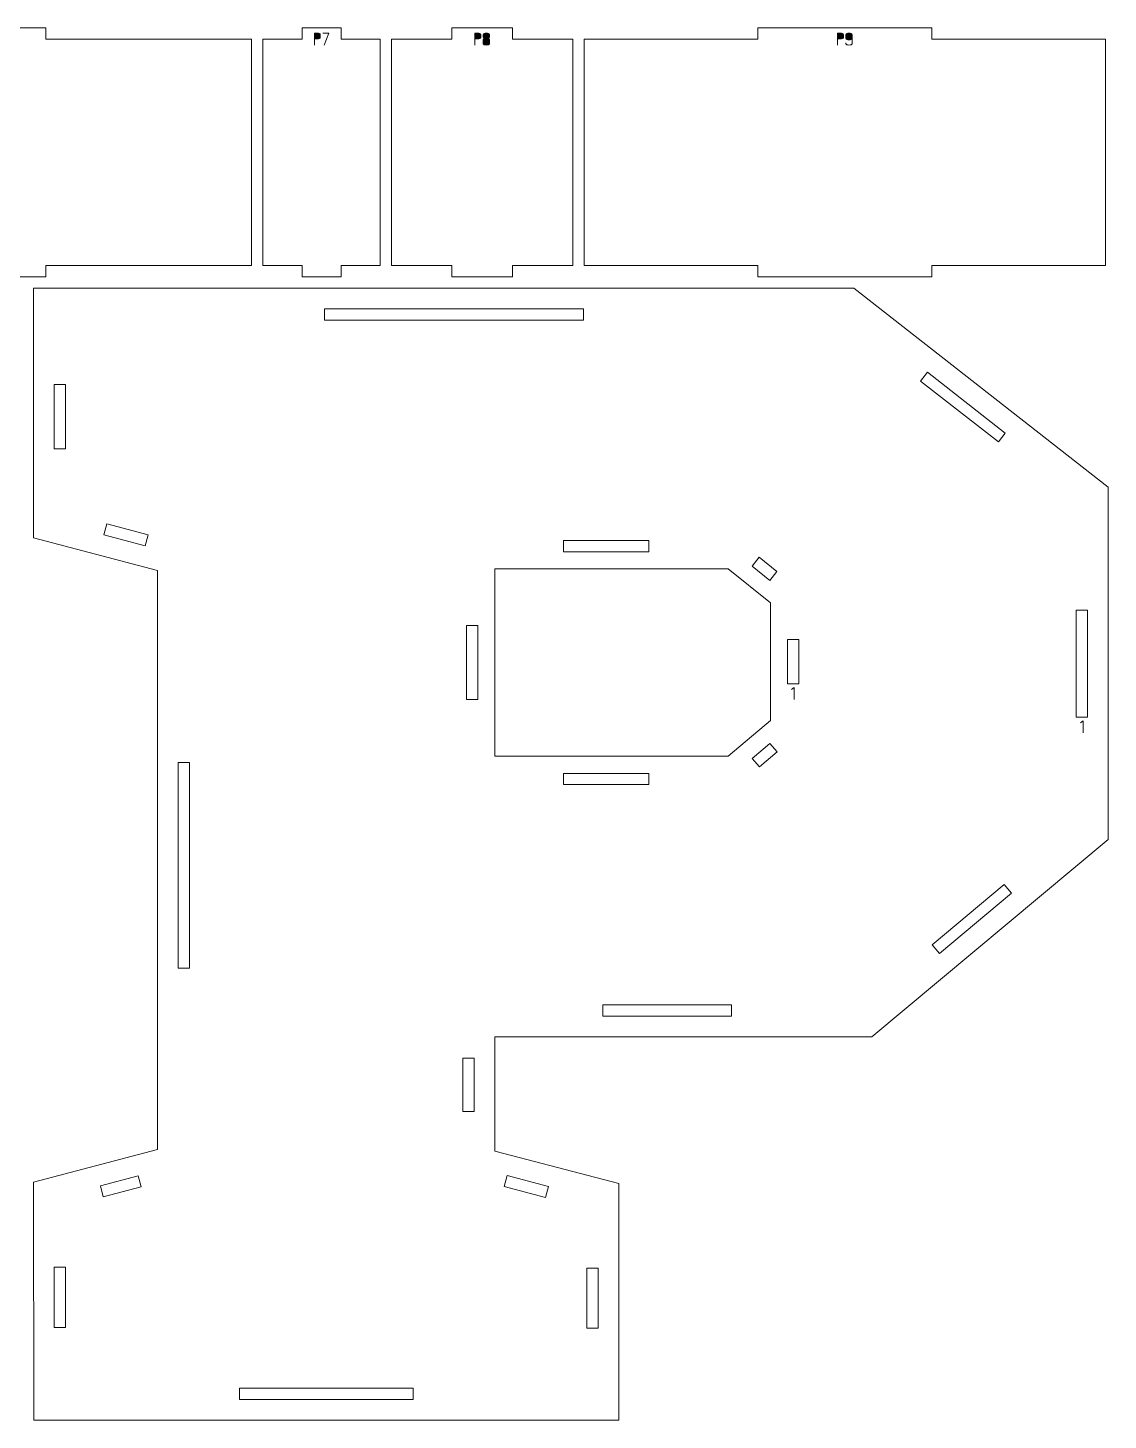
# Model space of a CAD drawing. Header units: centimetres. Extents: x -249 to 275, y -506 to 461.
# Drawn here: x 95.42 to 124.06, y 174.04 to 210.94 of the extents above; entities that cross this region are included whole.
import ezdxf

# ---------------------------------------------------------------- set-up
doc = ezdxf.new("R2010")
doc.units = ezdxf.units.CM
doc.header["$MEASUREMENT"] = 0
doc.layers.add('Capa 1', color=7, linetype='Continuous')

msp = doc.modelspace()

# ---------------------------------------------------------------- hatches: boundary and pattern name
at = {"layer": 'Capa 1', "true_color": 0x3e4095}
h = msp.add_hatch(color=175, dxfattribs=at)
edge = h.paths.add_edge_path()
edge.add_spline(control_points=[(103.09128, 210.64515), (103.11421, 210.64515), (103.1337, 210.64813), (103.14976, 210.65409), (103.16581, 210.66005), (103.17383, 210.66792), (103.17383, 210.67771), (103.17383, 210.67771), (103.17383, 210.76347), (103.17383, 210.76347), (103.17383, 210.77325), (103.16581, 210.78158), (103.14976, 210.78846), (103.1337, 210.79534), (103.11421, 210.79878), (103.09128, 210.79878), (103.09128, 210.79878), (103.01653, 210.79878), (103.01653, 210.79878), (103.01653, 210.79878), (103.01653, 210.64515), (103.01653, 210.64515), (103.01653, 210.64515), (103.09128, 210.64515), (103.09128, 210.64515)], knot_values=[0, 0, 0, 0, 0.125, 0.125, 0.125, 0.25, 0.25, 0.25, 0.375, 0.375, 0.375, 0.5, 0.5, 0.5, 0.625, 0.625, 0.625, 0.75, 0.75, 0.75, 0.875, 0.875, 0.875, 1, 1, 1, 1], degree=3, periodic=1)
h = msp.add_hatch(color=175, dxfattribs=at)
edge = h.paths.add_edge_path()
edge.add_spline(control_points=[(103.01653, 210.48234), (103.01653, 210.48234), (103.01653, 210.79878), (103.01653, 210.79878), (103.01653, 210.79878), (103.09128, 210.79878), (103.09128, 210.79878), (103.11421, 210.79878), (103.1337, 210.79534), (103.14976, 210.78846), (103.16581, 210.78158), (103.17383, 210.77325), (103.17383, 210.76347), (103.17383, 210.76347), (103.17383, 210.67771), (103.17383, 210.67771), (103.17383, 210.66792), (103.16581, 210.66005), (103.14976, 210.65409), (103.1337, 210.64813), (103.11421, 210.64515), (103.09128, 210.64515), (103.09128, 210.64515), (103.01653, 210.64515), (103.01653, 210.64515), (103.01653, 210.64515), (103.01653, 210.48234), (103.01653, 210.48234)], knot_values=[0, 0, 0, 0, 0.11111111, 0.11111111, 0.11111111, 0.22222222, 0.22222222, 0.22222222, 0.33333333, 0.33333333, 0.33333333, 0.44444444, 0.44444444, 0.44444444, 0.55555556, 0.55555556, 0.55555556, 0.66666667, 0.66666667, 0.66666667, 0.77777778, 0.77777778, 0.77777778, 0.88888889, 0.88888889, 0.88888889, 1, 1, 1, 1], degree=3, periodic=1)
h = msp.add_hatch(color=175, dxfattribs=at)
edge = h.paths.add_edge_path()
edge.add_spline(control_points=[(103.27518, 210.48234), (103.27518, 210.48234), (103.39626, 210.79878), (103.39626, 210.79878), (103.39626, 210.79878), (103.23666, 210.79878), (103.23666, 210.79878), (103.23666, 210.79878), (103.39626, 210.79878), (103.39626, 210.79878), (103.39626, 210.79878), (103.27518, 210.48234), (103.27518, 210.48234)], knot_values=[0, 0, 0, 0, 0.25, 0.25, 0.25, 0.5, 0.5, 0.5, 0.75, 0.75, 0.75, 1, 1, 1, 1], degree=3, periodic=1)
h = msp.add_hatch(color=175, dxfattribs=at)
edge = h.paths.add_edge_path()
edge.add_spline(control_points=[(107.34614, 210.64515), (107.36907, 210.64515), (107.38856, 210.64813), (107.40462, 210.65409), (107.42067, 210.66005), (107.42869, 210.66792), (107.42869, 210.67771), (107.42869, 210.67771), (107.42869, 210.76347), (107.42869, 210.76347), (107.42869, 210.77325), (107.42067, 210.78158), (107.40462, 210.78846), (107.38856, 210.79534), (107.36907, 210.79878), (107.34614, 210.79878), (107.34614, 210.79878), (107.27139, 210.79878), (107.27139, 210.79878), (107.27139, 210.79878), (107.27139, 210.64515), (107.27139, 210.64515), (107.27139, 210.64515), (107.34614, 210.64515), (107.34614, 210.64515)], knot_values=[0, 0, 0, 0, 0.125, 0.125, 0.125, 0.25, 0.25, 0.25, 0.375, 0.375, 0.375, 0.5, 0.5, 0.5, 0.625, 0.625, 0.625, 0.75, 0.75, 0.75, 0.875, 0.875, 0.875, 1, 1, 1, 1], degree=3, periodic=1)
h = msp.add_hatch(color=175, dxfattribs=at)
edge = h.paths.add_edge_path()
edge.add_spline(control_points=[(107.27139, 210.48234), (107.27139, 210.48234), (107.27139, 210.79878), (107.27139, 210.79878), (107.27139, 210.79878), (107.34614, 210.79878), (107.34614, 210.79878), (107.36907, 210.79878), (107.38856, 210.79534), (107.40462, 210.78846), (107.42067, 210.78158), (107.42869, 210.77325), (107.42869, 210.76347), (107.42869, 210.76347), (107.42869, 210.67771), (107.42869, 210.67771), (107.42869, 210.66792), (107.42067, 210.66005), (107.40462, 210.65409), (107.38856, 210.64813), (107.36907, 210.64515), (107.34614, 210.64515), (107.34614, 210.64515), (107.27139, 210.64515), (107.27139, 210.64515), (107.27139, 210.64515), (107.27139, 210.48234), (107.27139, 210.48234)], knot_values=[0, 0, 0, 0, 0.11111111, 0.11111111, 0.11111111, 0.22222222, 0.22222222, 0.22222222, 0.33333333, 0.33333333, 0.33333333, 0.44444444, 0.44444444, 0.44444444, 0.55555556, 0.55555556, 0.55555556, 0.66666667, 0.66666667, 0.66666667, 0.77777778, 0.77777778, 0.77777778, 0.88888889, 0.88888889, 0.88888889, 1, 1, 1, 1], degree=3, periodic=1)
h = msp.add_hatch(color=175, dxfattribs=at)
edge = h.paths.add_edge_path()
edge.add_spline(control_points=[(107.49152, 210.68917), (107.49152, 210.68122), (107.49718, 210.67404), (107.50849, 210.66762), (107.5198, 210.6612), (107.54166, 210.65692), (107.57407, 210.65478), (107.60648, 210.65692), (107.62834, 210.6612), (107.63965, 210.66762), (107.65096, 210.67404), (107.65662, 210.68122), (107.65662, 210.68917), (107.65662, 210.68917), (107.65662, 210.76347), (107.65662, 210.76347), (107.65662, 210.77325), (107.64875, 210.78158), (107.633, 210.78846), (107.61726, 210.79534), (107.59761, 210.79878), (107.57407, 210.79878), (107.55053, 210.79878), (107.53088, 210.79534), (107.51514, 210.78846), (107.49939, 210.78158), (107.49152, 210.77325), (107.49152, 210.76347), (107.49152, 210.76347), (107.49152, 210.68917), (107.49152, 210.68917)], knot_values=[0, 0, 0, 0, 0.1, 0.1, 0.1, 0.2, 0.2, 0.2, 0.3, 0.3, 0.3, 0.4, 0.4, 0.4, 0.5, 0.5, 0.5, 0.6, 0.6, 0.6, 0.7, 0.7, 0.7, 0.8, 0.8, 0.8, 0.9, 0.9, 0.9, 1, 1, 1, 1], degree=3, periodic=1)
h = msp.add_hatch(color=175, dxfattribs=at)
edge = h.paths.add_edge_path()
edge.add_spline(control_points=[(107.57407, 210.48234), (107.55053, 210.48234), (107.53088, 210.48578), (107.51514, 210.49266), (107.49939, 210.49954), (107.49152, 210.50787), (107.49152, 210.51765), (107.49152, 210.51765), (107.49152, 210.62084), (107.49152, 210.62084), (107.49152, 210.6291), (107.49718, 210.63628), (107.50849, 210.64239), (107.5198, 210.64851), (107.54166, 210.65264), (107.57407, 210.65478), (107.54166, 210.65692), (107.5198, 210.6612), (107.50849, 210.66762), (107.49718, 210.67404), (107.49152, 210.68122), (107.49152, 210.68917), (107.49152, 210.68917), (107.49152, 210.76347), (107.49152, 210.76347), (107.49152, 210.77325), (107.49939, 210.78158), (107.51514, 210.78846), (107.53088, 210.79534), (107.55053, 210.79878), (107.57407, 210.79878), (107.59761, 210.79878), (107.61726, 210.79534), (107.633, 210.78846), (107.64875, 210.78158), (107.65662, 210.77325), (107.65662, 210.76347), (107.65662, 210.76347), (107.65662, 210.68917), (107.65662, 210.68917), (107.65662, 210.68122), (107.65096, 210.67404), (107.63965, 210.66762), (107.62834, 210.6612), (107.60648, 210.65692), (107.57407, 210.65478), (107.60648, 210.65264), (107.62834, 210.64851), (107.63965, 210.64239), (107.65096, 210.63628), (107.65662, 210.6291), (107.65662, 210.62084), (107.65662, 210.62084), (107.65662, 210.51765), (107.65662, 210.51765), (107.65662, 210.50787), (107.64875, 210.49954), (107.633, 210.49266), (107.61726, 210.48578), (107.59761, 210.48234), (107.57407, 210.48234)], knot_values=[0, 0, 0, 0, 0.05, 0.05, 0.05, 0.1, 0.1, 0.1, 0.15, 0.15, 0.15, 0.2, 0.2, 0.2, 0.25, 0.25, 0.25, 0.3, 0.3, 0.3, 0.35, 0.35, 0.35, 0.4, 0.4, 0.4, 0.45, 0.45, 0.45, 0.5, 0.5, 0.5, 0.55, 0.55, 0.55, 0.6, 0.6, 0.6, 0.65, 0.65, 0.65, 0.7, 0.7, 0.7, 0.75, 0.75, 0.75, 0.8, 0.8, 0.8, 0.85, 0.85, 0.85, 0.9, 0.9, 0.9, 0.95, 0.95, 0.95, 1, 1, 1, 1], degree=3, periodic=1)
h = msp.add_hatch(color=175, dxfattribs=at)
edge = h.paths.add_edge_path()
edge.add_spline(control_points=[(116.95929, 210.64515), (116.98222, 210.64515), (117.00171, 210.64813), (117.01777, 210.65409), (117.03382, 210.66005), (117.04184, 210.66792), (117.04184, 210.67771), (117.04184, 210.67771), (117.04184, 210.76347), (117.04184, 210.76347), (117.04184, 210.77325), (117.03382, 210.78158), (117.01777, 210.78846), (117.00171, 210.79534), (116.98222, 210.79878), (116.95929, 210.79878), (116.95929, 210.79878), (116.88454, 210.79878), (116.88454, 210.79878), (116.88454, 210.79878), (116.88454, 210.64515), (116.88454, 210.64515), (116.88454, 210.64515), (116.95929, 210.64515), (116.95929, 210.64515)], knot_values=[0, 0, 0, 0, 0.125, 0.125, 0.125, 0.25, 0.25, 0.25, 0.375, 0.375, 0.375, 0.5, 0.5, 0.5, 0.625, 0.625, 0.625, 0.75, 0.75, 0.75, 0.875, 0.875, 0.875, 1, 1, 1, 1], degree=3, periodic=1)
h = msp.add_hatch(color=175, dxfattribs=at)
edge = h.paths.add_edge_path()
edge.add_spline(control_points=[(116.88454, 210.48234), (116.88454, 210.48234), (116.88454, 210.79878), (116.88454, 210.79878), (116.88454, 210.79878), (116.95929, 210.79878), (116.95929, 210.79878), (116.98222, 210.79878), (117.00171, 210.79534), (117.01777, 210.78846), (117.03382, 210.78158), (117.04184, 210.77325), (117.04184, 210.76347), (117.04184, 210.76347), (117.04184, 210.67771), (117.04184, 210.67771), (117.04184, 210.66792), (117.03382, 210.66005), (117.01777, 210.65409), (117.00171, 210.64813), (116.98222, 210.64515), (116.95929, 210.64515), (116.95929, 210.64515), (116.88454, 210.64515), (116.88454, 210.64515), (116.88454, 210.64515), (116.88454, 210.48234), (116.88454, 210.48234)], knot_values=[0, 0, 0, 0, 0.11111111, 0.11111111, 0.11111111, 0.22222222, 0.22222222, 0.22222222, 0.33333333, 0.33333333, 0.33333333, 0.44444444, 0.44444444, 0.44444444, 0.55555556, 0.55555556, 0.55555556, 0.66666667, 0.66666667, 0.66666667, 0.77777778, 0.77777778, 0.77777778, 0.88888889, 0.88888889, 0.88888889, 1, 1, 1, 1], degree=3, periodic=1)
h = msp.add_hatch(color=175, dxfattribs=at)
edge = h.paths.add_edge_path()
edge.add_spline(control_points=[(117.10467, 210.65615), (117.10467, 210.64637), (117.11254, 210.63804), (117.12829, 210.63116), (117.14403, 210.62428), (117.16368, 210.62084), (117.18722, 210.62084), (117.21046, 210.62023), (117.23002, 210.62306), (117.24592, 210.62932), (117.26182, 210.63559), (117.26977, 210.64454), (117.26977, 210.65615), (117.26977, 210.65615), (117.26977, 210.76347), (117.26977, 210.76347), (117.26977, 210.77325), (117.2619, 210.78158), (117.24615, 210.78846), (117.23041, 210.79534), (117.21076, 210.79878), (117.18722, 210.79878), (117.16368, 210.79878), (117.14403, 210.79534), (117.12829, 210.78846), (117.11254, 210.78158), (117.10467, 210.77325), (117.10467, 210.76347), (117.10467, 210.76347), (117.10467, 210.65615), (117.10467, 210.65615)], knot_values=[0, 0, 0, 0, 0.1, 0.1, 0.1, 0.2, 0.2, 0.2, 0.3, 0.3, 0.3, 0.4, 0.4, 0.4, 0.5, 0.5, 0.5, 0.6, 0.6, 0.6, 0.7, 0.7, 0.7, 0.8, 0.8, 0.8, 0.9, 0.9, 0.9, 1, 1, 1, 1], degree=3, periodic=1)
h = msp.add_hatch(color=175, dxfattribs=at)
edge = h.paths.add_edge_path()
edge.add_spline(control_points=[(117.18722, 210.48234), (117.16368, 210.48234), (117.14403, 210.48578), (117.12829, 210.49266), (117.11254, 210.49954), (117.10467, 210.50787), (117.10467, 210.51765), (117.10467, 210.51765), (117.10467, 210.54288), (117.10467, 210.54288), (117.10467, 210.54288), (117.10467, 210.51765), (117.10467, 210.51765), (117.10467, 210.50787), (117.11254, 210.49954), (117.12829, 210.49266), (117.14403, 210.48578), (117.16368, 210.48234), (117.18722, 210.48234), (117.21076, 210.48234), (117.23041, 210.48578), (117.24615, 210.49266), (117.2619, 210.49954), (117.26977, 210.50787), (117.26977, 210.51765), (117.26977, 210.51765), (117.26977, 210.65615), (117.26977, 210.65615), (117.26977, 210.64454), (117.26182, 210.63559), (117.24592, 210.62932), (117.23002, 210.62306), (117.21046, 210.62023), (117.18722, 210.62084), (117.16368, 210.62084), (117.14403, 210.62428), (117.12829, 210.63116), (117.11254, 210.63804), (117.10467, 210.64637), (117.10467, 210.65615), (117.10467, 210.65615), (117.10467, 210.76347), (117.10467, 210.76347), (117.10467, 210.77325), (117.11254, 210.78158), (117.12829, 210.78846), (117.14403, 210.79534), (117.16368, 210.79878), (117.18722, 210.79878), (117.21076, 210.79878), (117.23041, 210.79534), (117.24615, 210.78846), (117.2619, 210.78158), (117.26977, 210.77325), (117.26977, 210.76347), (117.26977, 210.76347), (117.26977, 210.65615), (117.26977, 210.65615), (117.26977, 210.65615), (117.26977, 210.51765), (117.26977, 210.51765), (117.26977, 210.50787), (117.2619, 210.49954), (117.24615, 210.49266), (117.23041, 210.48578), (117.21076, 210.48234), (117.18722, 210.48234)], knot_values=[0, 0, 0, 0, 0.04545455, 0.04545455, 0.04545455, 0.09090909, 0.09090909, 0.09090909, 0.13636364, 0.13636364, 0.13636364, 0.18181818, 0.18181818, 0.18181818, 0.22727273, 0.22727273, 0.22727273, 0.27272727, 0.27272727, 0.27272727, 0.31818182, 0.31818182, 0.31818182, 0.36363636, 0.36363636, 0.36363636, 0.40909091, 0.40909091, 0.40909091, 0.45454545, 0.45454545, 0.45454545, 0.5, 0.5, 0.5, 0.54545455, 0.54545455, 0.54545455, 0.59090909, 0.59090909, 0.59090909, 0.63636364, 0.63636364, 0.63636364, 0.68181818, 0.68181818, 0.68181818, 0.72727273, 0.72727273, 0.72727273, 0.77272727, 0.77272727, 0.77272727, 0.81818182, 0.81818182, 0.81818182, 0.86363636, 0.86363636, 0.86363636, 0.90909091, 0.90909091, 0.90909091, 0.95454545, 0.95454545, 0.95454545, 1, 1, 1, 1], degree=3, periodic=1)
h = msp.add_hatch(color=175, dxfattribs=at)
edge = h.paths.add_edge_path()
edge.add_spline(control_points=[(107.49152, 210.51765), (107.49152, 210.50787), (107.49939, 210.49954), (107.51514, 210.49266), (107.53088, 210.48578), (107.55053, 210.48234), (107.57407, 210.48234), (107.59761, 210.48234), (107.61726, 210.48578), (107.633, 210.49266), (107.64875, 210.49954), (107.65662, 210.50787), (107.65662, 210.51765), (107.65662, 210.51765), (107.65662, 210.62084), (107.65662, 210.62084), (107.65662, 210.6291), (107.65096, 210.63628), (107.63965, 210.64239), (107.62834, 210.64851), (107.60648, 210.65264), (107.57407, 210.65478), (107.54166, 210.65264), (107.5198, 210.64851), (107.50849, 210.64239), (107.49718, 210.63628), (107.49152, 210.6291), (107.49152, 210.62084), (107.49152, 210.62084), (107.49152, 210.51765), (107.49152, 210.51765)], knot_values=[0, 0, 0, 0, 0.1, 0.1, 0.1, 0.2, 0.2, 0.2, 0.3, 0.3, 0.3, 0.4, 0.4, 0.4, 0.5, 0.5, 0.5, 0.6, 0.6, 0.6, 0.7, 0.7, 0.7, 0.8, 0.8, 0.8, 0.9, 0.9, 0.9, 1, 1, 1, 1], degree=3, periodic=1)
h = msp.add_hatch(color=175, dxfattribs=at)
edge = h.paths.add_edge_path()
edge.add_spline(control_points=[(115.73911, 193.45372), (115.73911, 193.45372), (115.66298, 193.40098), (115.66298, 193.40098), (115.66298, 193.40098), (115.73911, 193.45372), (115.73911, 193.45372), (115.73911, 193.45372), (115.73911, 193.13682), (115.73911, 193.13682), (115.73911, 193.13682), (115.73911, 193.45372), (115.73911, 193.45372)], knot_values=[0, 0, 0, 0, 0.25, 0.25, 0.25, 0.5, 0.5, 0.5, 0.75, 0.75, 0.75, 1, 1, 1, 1], degree=3, periodic=1)
h = msp.add_hatch(color=175, dxfattribs=at)
edge = h.paths.add_edge_path()
edge.add_spline(control_points=[(123.39683, 192.57428), (123.39683, 192.57428), (123.3207, 192.52154), (123.3207, 192.52154), (123.3207, 192.52154), (123.39683, 192.57428), (123.39683, 192.57428), (123.39683, 192.57428), (123.39683, 192.25738), (123.39683, 192.25738), (123.39683, 192.25738), (123.39683, 192.57428), (123.39683, 192.57428)], knot_values=[0, 0, 0, 0, 0.25, 0.25, 0.25, 0.5, 0.5, 0.5, 0.75, 0.75, 0.75, 1, 1, 1, 1], degree=3, periodic=1)

# ---------------------------------------------------------------- linework, layer by layer
at = {"layer": 'Capa 1', "color": 240, "lineweight": 9}
for points, knots in [([(84.98923, 210.63954), (84.98923, 210.63954), (84.98923, 204.63954), (84.98923, 204.63954), (84.98923, 204.63954), (90.44387, 204.63954), (90.44387, 204.63954), (90.44387, 204.63954), (90.44387, 204.33954), (90.44387, 204.33954), (90.44387, 204.33954), (95.8985, 204.33954), (95.8985, 204.33954), (95.8985, 204.33954), (95.8985, 204.63954), (95.8985, 204.63954), (95.8985, 204.63954), (101.35314, 204.63954), (101.35314, 204.63954), (101.35314, 204.63954), (101.35314, 210.63954), (101.35314, 210.63954), (101.35314, 210.63954), (95.8985, 210.63954), (95.8985, 210.63954), (95.8985, 210.63954), (95.8985, 210.93954), (95.8985, 210.93954), (95.8985, 210.93954), (90.44387, 210.93954), (90.44387, 210.93954), (90.44387, 210.93954), (90.44387, 210.63954), (90.44387, 210.63954), (90.44387, 210.63954), (84.98923, 210.63954), (84.98923, 210.63954)], [0, 0, 0, 0, 0.08333333, 0.08333333, 0.08333333, 0.16666667, 0.16666667, 0.16666667, 0.25, 0.25, 0.25, 0.33333333, 0.33333333, 0.33333333, 0.41666667, 0.41666667, 0.41666667, 0.5, 0.5, 0.5, 0.58333333, 0.58333333, 0.58333333, 0.66666667, 0.66666667, 0.66666667, 0.75, 0.75, 0.75, 0.83333333, 0.83333333, 0.83333333, 0.91666667, 0.91666667, 0.91666667, 1, 1, 1, 1]), ([(101.65314, 210.63954), (101.65314, 210.63954), (101.65314, 204.63954), (101.65314, 204.63954), (101.65314, 204.63954), (102.68865, 204.63954), (102.68865, 204.63954), (102.68865, 204.63954), (102.68865, 204.33954), (102.68865, 204.33954), (102.68865, 204.33954), (103.72415, 204.33954), (103.72415, 204.33954), (103.72415, 204.33954), (103.72415, 204.63954), (103.72415, 204.63954), (103.72415, 204.63954), (104.75966, 204.63954), (104.75966, 204.63954), (104.75966, 204.63954), (104.75966, 210.63954), (104.75966, 210.63954), (104.75966, 210.63954), (103.72415, 210.63954), (103.72415, 210.63954), (103.72415, 210.63954), (103.72415, 210.93954), (103.72415, 210.93954), (103.72415, 210.93954), (102.68865, 210.93954), (102.68865, 210.93954), (102.68865, 210.93954), (102.68865, 210.63954), (102.68865, 210.63954), (102.68865, 210.63954), (101.65314, 210.63954), (101.65314, 210.63954)], [0, 0, 0, 0, 0.08333333, 0.08333333, 0.08333333, 0.16666667, 0.16666667, 0.16666667, 0.25, 0.25, 0.25, 0.33333333, 0.33333333, 0.33333333, 0.41666667, 0.41666667, 0.41666667, 0.5, 0.5, 0.5, 0.58333333, 0.58333333, 0.58333333, 0.66666667, 0.66666667, 0.66666667, 0.75, 0.75, 0.75, 0.83333333, 0.83333333, 0.83333333, 0.91666667, 0.91666667, 0.91666667, 1, 1, 1, 1]), ([(105.05966, 210.63954), (105.05966, 210.63954), (105.05966, 204.63954), (105.05966, 204.63954), (105.05966, 204.63954), (106.66256, 204.63954), (106.66256, 204.63954), (106.66256, 204.63954), (106.66256, 204.33954), (106.66256, 204.33954), (106.66256, 204.33954), (108.26546, 204.33954), (108.26546, 204.33954), (108.26546, 204.33954), (108.26546, 204.63954), (108.26546, 204.63954), (108.26546, 204.63954), (109.86836, 204.63954), (109.86836, 204.63954), (109.86836, 204.63954), (109.86836, 210.63954), (109.86836, 210.63954), (109.86836, 210.63954), (108.26546, 210.63954), (108.26546, 210.63954), (108.26546, 210.63954), (108.26546, 210.93954), (108.26546, 210.93954), (108.26546, 210.93954), (106.66256, 210.93954), (106.66256, 210.93954), (106.66256, 210.93954), (106.66256, 210.63954), (106.66256, 210.63954), (106.66256, 210.63954), (105.05966, 210.63954), (105.05966, 210.63954)], [0, 0, 0, 0, 0.08333333, 0.08333333, 0.08333333, 0.16666667, 0.16666667, 0.16666667, 0.25, 0.25, 0.25, 0.33333333, 0.33333333, 0.33333333, 0.41666667, 0.41666667, 0.41666667, 0.5, 0.5, 0.5, 0.58333333, 0.58333333, 0.58333333, 0.66666667, 0.66666667, 0.66666667, 0.75, 0.75, 0.75, 0.83333333, 0.83333333, 0.83333333, 0.91666667, 0.91666667, 0.91666667, 1, 1, 1, 1]), ([(110.16836, 210.63954), (110.16836, 210.63954), (110.16836, 204.63954), (110.16836, 204.63954), (110.16836, 204.63954), (114.77423, 204.63954), (114.77423, 204.63954), (114.77423, 204.63954), (114.77423, 204.33954), (114.77423, 204.33954), (114.77423, 204.33954), (119.38009, 204.33954), (119.38009, 204.33954), (119.38009, 204.33954), (119.38009, 204.63954), (119.38009, 204.63954), (119.38009, 204.63954), (123.98595, 204.63954), (123.98595, 204.63954), (123.98595, 204.63954), (123.98595, 210.63954), (123.98595, 210.63954), (123.98595, 210.63954), (119.38009, 210.63954), (119.38009, 210.63954), (119.38009, 210.63954), (119.38009, 210.93954), (119.38009, 210.93954), (119.38009, 210.93954), (114.77423, 210.93954), (114.77423, 210.93954), (114.77423, 210.93954), (114.77423, 210.63954), (114.77423, 210.63954), (114.77423, 210.63954), (110.16836, 210.63954), (110.16836, 210.63954)], [0, 0, 0, 0, 0.08333333, 0.08333333, 0.08333333, 0.16666667, 0.16666667, 0.16666667, 0.25, 0.25, 0.25, 0.33333333, 0.33333333, 0.33333333, 0.41666667, 0.41666667, 0.41666667, 0.5, 0.5, 0.5, 0.58333333, 0.58333333, 0.58333333, 0.66666667, 0.66666667, 0.66666667, 0.75, 0.75, 0.75, 0.83333333, 0.83333333, 0.83333333, 0.91666667, 0.91666667, 0.91666667, 1, 1, 1, 1]), ([(124.05802, 189.42861), (124.05802, 189.42861), (117.79002, 184.19808), (117.79002, 184.19808), (117.79002, 184.19808), (107.80445, 184.19808), (107.80445, 184.19808), (107.80445, 184.19808), (107.80445, 181.17215), (107.80445, 181.17215), (107.80445, 181.17215), (111.08974, 180.30759), (111.08974, 180.30759), (111.08974, 180.30759), (111.08974, 174.0396), (111.08974, 174.0396), (111.08974, 174.0396), (95.57572, 174.0396), (95.57572, 174.0396), (95.57572, 174.0396), (95.57104, 180.35082), (95.57104, 180.35082), (95.57104, 180.35082), (98.85634, 181.21537), (98.85634, 181.21537), (98.85634, 181.21537), (98.85634, 196.56116), (98.85634, 196.56116), (98.85634, 196.56116), (95.57104, 197.42572), (95.57104, 197.42572), (95.57104, 197.42572), (95.57104, 204.03954), (95.57104, 204.03954), (95.57104, 204.03954), (117.31451, 204.03954), (117.31451, 204.03954), (117.31451, 204.03954), (124.05802, 198.76577), (124.05802, 198.76577), (124.05802, 198.76577), (124.05802, 189.42861), (124.05802, 189.42861)], [0, 0, 0, 0, 0.07142857, 0.07142857, 0.07142857, 0.14285714, 0.14285714, 0.14285714, 0.21428571, 0.21428571, 0.21428571, 0.28571429, 0.28571429, 0.28571429, 0.35714286, 0.35714286, 0.35714286, 0.42857143, 0.42857143, 0.42857143, 0.5, 0.5, 0.5, 0.57142857, 0.57142857, 0.57142857, 0.64285714, 0.64285714, 0.64285714, 0.71428571, 0.71428571, 0.71428571, 0.78571429, 0.78571429, 0.78571429, 0.85714286, 0.85714286, 0.85714286, 0.92857143, 0.92857143, 0.92857143, 1, 1, 1, 1]), ([(103.28708, 203.19101), (103.28708, 203.19101), (110.1546, 203.19101), (110.1546, 203.19101), (110.1546, 203.19101), (110.1546, 203.49101), (110.1546, 203.49101), (110.1546, 203.49101), (103.28708, 203.49101), (103.28708, 203.49101), (103.28708, 203.49101), (103.28708, 203.19101), (103.28708, 203.19101)], [0, 0, 0, 0, 0.25, 0.25, 0.25, 0.5, 0.5, 0.5, 0.75, 0.75, 0.75, 1, 1, 1, 1]), ([(96.41957, 199.78356), (96.41957, 199.78356), (96.41957, 201.48729), (96.41957, 201.48729), (96.41957, 201.48729), (96.11957, 201.48729), (96.11957, 201.48729), (96.11957, 201.48729), (96.11957, 199.78356), (96.11957, 199.78356), (96.11957, 199.78356), (96.41957, 199.78356), (96.41957, 199.78356)], [0, 0, 0, 0, 0.25, 0.25, 0.25, 0.5, 0.5, 0.5, 0.75, 0.75, 0.75, 1, 1, 1, 1]), ([(119.08457, 201.57806), (119.08457, 201.57806), (121.14703, 199.96511), (121.14703, 199.96511), (121.14703, 199.96511), (121.33184, 200.20143), (121.33184, 200.20143), (121.33184, 200.20143), (119.26938, 201.81438), (119.26938, 201.81438), (119.26938, 201.81438), (119.08457, 201.57806), (119.08457, 201.57806)], [0, 0, 0, 0, 0.25, 0.25, 0.25, 0.5, 0.5, 0.5, 0.75, 0.75, 0.75, 1, 1, 1, 1]), ([(98.60977, 197.50347), (98.60977, 197.50347), (97.51467, 197.79165), (97.51467, 197.79165), (97.51467, 197.79165), (97.43832, 197.50153), (97.43832, 197.50153), (97.43832, 197.50153), (98.53342, 197.21334), (98.53342, 197.21334), (98.53342, 197.21334), (98.60977, 197.50347), (98.60977, 197.50347)], [0, 0, 0, 0, 0.25, 0.25, 0.25, 0.5, 0.5, 0.5, 0.75, 0.75, 0.75, 1, 1, 1, 1]), ([(109.61717, 197.05586), (109.61717, 197.05586), (111.88136, 197.05586), (111.88136, 197.05586), (111.88136, 197.05586), (111.88136, 197.35586), (111.88136, 197.35586), (111.88136, 197.35586), (109.61717, 197.35586), (109.61717, 197.35586), (109.61717, 197.35586), (109.61717, 197.05586), (109.61717, 197.05586)], [0, 0, 0, 0, 0.25, 0.25, 0.25, 0.5, 0.5, 0.5, 0.75, 0.75, 0.75, 1, 1, 1, 1]), ([(114.61749, 196.67467), (114.61749, 196.67467), (115.08943, 196.29349), (115.08943, 196.29349), (115.08943, 196.29349), (115.27793, 196.52687), (115.27793, 196.52687), (115.27793, 196.52687), (114.80599, 196.90806), (114.80599, 196.90806), (114.80599, 196.90806), (114.61749, 196.67467), (114.61749, 196.67467)], [0, 0, 0, 0, 0.25, 0.25, 0.25, 0.5, 0.5, 0.5, 0.75, 0.75, 0.75, 1, 1, 1, 1]), ([(115.10991, 192.58423), (115.10991, 192.58423), (115.10991, 195.69661), (115.10991, 195.69661), (115.10991, 195.69661), (113.98599, 196.60439), (113.98599, 196.60439), (113.98599, 196.60439), (107.80445, 196.60439), (107.80445, 196.60439), (107.80445, 196.60439), (107.80432, 191.63322), (107.80432, 191.63322), (107.80432, 191.63322), (113.98599, 191.63322), (113.98599, 191.63322), (113.98599, 191.63322), (115.10991, 192.58423), (115.10991, 192.58423)], [0, 0, 0, 0, 0.16666667, 0.16666667, 0.16666667, 0.33333333, 0.33333333, 0.33333333, 0.5, 0.5, 0.5, 0.66666667, 0.66666667, 0.66666667, 0.83333333, 0.83333333, 0.83333333, 1, 1, 1, 1]), ([(123.20949, 195.51), (123.20949, 195.51), (123.20949, 192.66785), (123.20949, 192.66785), (123.20949, 192.66785), (123.50949, 192.66785), (123.50949, 192.66785), (123.50949, 192.66785), (123.50949, 195.51), (123.50949, 195.51), (123.50949, 195.51), (123.20949, 195.51), (123.20949, 195.51)], [0, 0, 0, 0, 0.25, 0.25, 0.25, 0.5, 0.5, 0.5, 0.75, 0.75, 0.75, 1, 1, 1, 1]), ([(107.35289, 193.13979), (107.35289, 193.13979), (107.35294, 195.09782), (107.35294, 195.09782), (107.35294, 195.09782), (107.05294, 195.09783), (107.05294, 195.09783), (107.05294, 195.09783), (107.05289, 193.13979), (107.05289, 193.13979), (107.05289, 193.13979), (107.35289, 193.13979), (107.35289, 193.13979)], [0, 0, 0, 0, 0.25, 0.25, 0.25, 0.5, 0.5, 0.5, 0.75, 0.75, 0.75, 1, 1, 1, 1]), ([(115.56138, 194.73315), (115.56138, 194.73315), (115.56138, 193.55399), (115.56138, 193.55399), (115.56138, 193.55399), (115.86138, 193.55399), (115.86138, 193.55399), (115.86138, 193.55399), (115.86138, 194.73315), (115.86138, 194.73315), (115.86138, 194.73315), (115.56138, 194.73315), (115.56138, 194.73315)], [0, 0, 0, 0, 0.25, 0.25, 0.25, 0.5, 0.5, 0.5, 0.75, 0.75, 0.75, 1, 1, 1, 1]), ([(115.09138, 191.97714), (115.09138, 191.97714), (114.62137, 191.57945), (114.62137, 191.57945), (114.62137, 191.57945), (114.81516, 191.35043), (114.81516, 191.35043), (114.81516, 191.35043), (115.28516, 191.74813), (115.28516, 191.74813), (115.28516, 191.74813), (115.09138, 191.97714), (115.09138, 191.97714)], [0, 0, 0, 0, 0.25, 0.25, 0.25, 0.5, 0.5, 0.5, 0.75, 0.75, 0.75, 1, 1, 1, 1]), ([(99.70487, 186.01589), (99.70487, 186.01589), (99.70487, 191.47052), (99.70487, 191.47052), (99.70487, 191.47052), (99.40487, 191.47052), (99.40487, 191.47052), (99.40487, 191.47052), (99.40487, 186.01589), (99.40487, 186.01589), (99.40487, 186.01589), (99.70487, 186.01589), (99.70487, 186.01589)], [0, 0, 0, 0, 0.25, 0.25, 0.25, 0.5, 0.5, 0.5, 0.75, 0.75, 0.75, 1, 1, 1, 1]), ([(111.88519, 191.18175), (111.88519, 191.18175), (109.61902, 191.18175), (109.61902, 191.18175), (109.61902, 191.18175), (109.61902, 190.88175), (109.61902, 190.88175), (109.61902, 190.88175), (111.88519, 190.88175), (111.88519, 190.88175), (111.88519, 190.88175), (111.88519, 191.18175), (111.88519, 191.18175)], [0, 0, 0, 0, 0.25, 0.25, 0.25, 0.5, 0.5, 0.5, 0.75, 0.75, 0.75, 1, 1, 1, 1]), ([(121.30049, 188.23266), (121.30049, 188.23266), (119.39148, 186.63964), (119.39148, 186.63964), (119.39148, 186.63964), (119.58369, 186.4093), (119.58369, 186.4093), (119.58369, 186.4093), (121.4927, 188.00233), (121.4927, 188.00233), (121.4927, 188.00233), (121.30049, 188.23266), (121.30049, 188.23266)], [0, 0, 0, 0, 0.25, 0.25, 0.25, 0.5, 0.5, 0.5, 0.75, 0.75, 0.75, 1, 1, 1, 1]), ([(114.07363, 185.04661), (114.07363, 185.04661), (110.66477, 185.04661), (110.66477, 185.04661), (110.66477, 185.04661), (110.66477, 184.74661), (110.66477, 184.74661), (110.66477, 184.74661), (114.07363, 184.74661), (114.07363, 184.74661), (114.07363, 184.74661), (114.07363, 185.04661), (114.07363, 185.04661)], [0, 0, 0, 0, 0.25, 0.25, 0.25, 0.5, 0.5, 0.5, 0.75, 0.75, 0.75, 1, 1, 1, 1]), ([(106.95592, 183.63379), (106.95592, 183.63379), (106.95592, 182.22097), (106.95592, 182.22097), (106.95592, 182.22097), (107.25592, 182.22097), (107.25592, 182.22097), (107.25592, 182.22097), (107.25592, 183.63379), (107.25592, 183.63379), (107.25592, 183.63379), (106.95592, 183.63379), (106.95592, 183.63379)], [0, 0, 0, 0, 0.25, 0.25, 0.25, 0.5, 0.5, 0.5, 0.75, 0.75, 0.75, 1, 1, 1, 1]), ([(97.42147, 179.96036), (97.42147, 179.96036), (98.42289, 180.22389), (98.42289, 180.22389), (98.42289, 180.22389), (98.34654, 180.51401), (98.34654, 180.51401), (98.34654, 180.51401), (97.34513, 180.25048), (97.34513, 180.25048), (97.34513, 180.25048), (97.42147, 179.96036), (97.42147, 179.96036)], [0, 0, 0, 0, 0.25, 0.25, 0.25, 0.5, 0.5, 0.5, 0.75, 0.75, 0.75, 1, 1, 1, 1]), ([(108.05102, 180.22984), (108.05102, 180.22984), (109.14611, 179.94166), (109.14611, 179.94166), (109.14611, 179.94166), (109.22246, 180.23178), (109.22246, 180.23178), (109.22246, 180.23178), (108.12737, 180.51997), (108.12737, 180.51997), (108.12737, 180.51997), (108.05102, 180.22984), (108.05102, 180.22984)], [0, 0, 0, 0, 0.25, 0.25, 0.25, 0.5, 0.5, 0.5, 0.75, 0.75, 0.75, 1, 1, 1, 1]), ([(96.42243, 176.49103), (96.42243, 176.49103), (96.42125, 178.09393), (96.42125, 178.09393), (96.42125, 178.09393), (96.12125, 178.09371), (96.12125, 178.09371), (96.12125, 178.09371), (96.12243, 176.49081), (96.12243, 176.49081), (96.12243, 176.49081), (96.42243, 176.49103), (96.42243, 176.49103)], [0, 0, 0, 0, 0.25, 0.25, 0.25, 0.5, 0.5, 0.5, 0.75, 0.75, 0.75, 1, 1, 1, 1]), ([(110.24121, 178.06502), (110.24121, 178.06502), (110.24121, 176.47658), (110.24121, 176.47658), (110.24121, 176.47658), (110.54121, 176.47658), (110.54121, 176.47658), (110.54121, 176.47658), (110.54121, 178.06502), (110.54121, 178.06502), (110.54121, 178.06502), (110.24121, 178.06502), (110.24121, 178.06502)], [0, 0, 0, 0, 0.25, 0.25, 0.25, 0.5, 0.5, 0.5, 0.75, 0.75, 0.75, 1, 1, 1, 1]), ([(105.63535, 174.88813), (105.63535, 174.88813), (101.02948, 174.88813), (101.02948, 174.88813), (101.02948, 174.88813), (101.02948, 174.58813), (101.02948, 174.58813), (101.02948, 174.58813), (105.63535, 174.58813), (105.63535, 174.58813), (105.63535, 174.58813), (105.63535, 174.88813), (105.63535, 174.88813)], [0, 0, 0, 0, 0.25, 0.25, 0.25, 0.5, 0.5, 0.5, 0.75, 0.75, 0.75, 1, 1, 1, 1])]:
    msp.add_open_spline(points, degree=3, knots=knots, dxfattribs=at)
at = {"layer": 'Capa 1', "color": 114, "lineweight": 9}
for points, knots in [([(103.09128, 210.64515), (103.11421, 210.64515), (103.1337, 210.64813), (103.14976, 210.65409), (103.16581, 210.66005), (103.17383, 210.66792), (103.17383, 210.67771), (103.17383, 210.67771), (103.17383, 210.76347), (103.17383, 210.76347), (103.17383, 210.77325), (103.16581, 210.78158), (103.14976, 210.78846), (103.1337, 210.79534), (103.11421, 210.79878), (103.09128, 210.79878), (103.09128, 210.79878), (103.01653, 210.79878), (103.01653, 210.79878), (103.01653, 210.79878), (103.01653, 210.64515), (103.01653, 210.64515), (103.01653, 210.64515), (103.09128, 210.64515), (103.09128, 210.64515)], [0, 0, 0, 0, 0.125, 0.125, 0.125, 0.25, 0.25, 0.25, 0.375, 0.375, 0.375, 0.5, 0.5, 0.5, 0.625, 0.625, 0.625, 0.75, 0.75, 0.75, 0.875, 0.875, 0.875, 1, 1, 1, 1]), ([(103.01653, 210.48234), (103.01653, 210.48234), (103.01653, 210.79878), (103.01653, 210.79878), (103.01653, 210.79878), (103.09128, 210.79878), (103.09128, 210.79878), (103.11421, 210.79878), (103.1337, 210.79534), (103.14976, 210.78846), (103.16581, 210.78158), (103.17383, 210.77325), (103.17383, 210.76347), (103.17383, 210.76347), (103.17383, 210.67771), (103.17383, 210.67771), (103.17383, 210.66792), (103.16581, 210.66005), (103.14976, 210.65409), (103.1337, 210.64813), (103.11421, 210.64515), (103.09128, 210.64515), (103.09128, 210.64515), (103.01653, 210.64515), (103.01653, 210.64515), (103.01653, 210.64515), (103.01653, 210.48234), (103.01653, 210.48234)], [0, 0, 0, 0, 0.11111111, 0.11111111, 0.11111111, 0.22222222, 0.22222222, 0.22222222, 0.33333333, 0.33333333, 0.33333333, 0.44444444, 0.44444444, 0.44444444, 0.55555556, 0.55555556, 0.55555556, 0.66666667, 0.66666667, 0.66666667, 0.77777778, 0.77777778, 0.77777778, 0.88888889, 0.88888889, 0.88888889, 1, 1, 1, 1]), ([(103.27518, 210.48234), (103.27518, 210.48234), (103.39626, 210.79878), (103.39626, 210.79878), (103.39626, 210.79878), (103.23666, 210.79878), (103.23666, 210.79878), (103.23666, 210.79878), (103.39626, 210.79878), (103.39626, 210.79878), (103.39626, 210.79878), (103.27518, 210.48234), (103.27518, 210.48234)], [0, 0, 0, 0, 0.25, 0.25, 0.25, 0.5, 0.5, 0.5, 0.75, 0.75, 0.75, 1, 1, 1, 1]), ([(107.34614, 210.64515), (107.36907, 210.64515), (107.38856, 210.64813), (107.40462, 210.65409), (107.42067, 210.66005), (107.42869, 210.66792), (107.42869, 210.67771), (107.42869, 210.67771), (107.42869, 210.76347), (107.42869, 210.76347), (107.42869, 210.77325), (107.42067, 210.78158), (107.40462, 210.78846), (107.38856, 210.79534), (107.36907, 210.79878), (107.34614, 210.79878), (107.34614, 210.79878), (107.27139, 210.79878), (107.27139, 210.79878), (107.27139, 210.79878), (107.27139, 210.64515), (107.27139, 210.64515), (107.27139, 210.64515), (107.34614, 210.64515), (107.34614, 210.64515)], [0, 0, 0, 0, 0.125, 0.125, 0.125, 0.25, 0.25, 0.25, 0.375, 0.375, 0.375, 0.5, 0.5, 0.5, 0.625, 0.625, 0.625, 0.75, 0.75, 0.75, 0.875, 0.875, 0.875, 1, 1, 1, 1]), ([(107.27139, 210.48234), (107.27139, 210.48234), (107.27139, 210.79878), (107.27139, 210.79878), (107.27139, 210.79878), (107.34614, 210.79878), (107.34614, 210.79878), (107.36907, 210.79878), (107.38856, 210.79534), (107.40462, 210.78846), (107.42067, 210.78158), (107.42869, 210.77325), (107.42869, 210.76347), (107.42869, 210.76347), (107.42869, 210.67771), (107.42869, 210.67771), (107.42869, 210.66792), (107.42067, 210.66005), (107.40462, 210.65409), (107.38856, 210.64813), (107.36907, 210.64515), (107.34614, 210.64515), (107.34614, 210.64515), (107.27139, 210.64515), (107.27139, 210.64515), (107.27139, 210.64515), (107.27139, 210.48234), (107.27139, 210.48234)], [0, 0, 0, 0, 0.11111111, 0.11111111, 0.11111111, 0.22222222, 0.22222222, 0.22222222, 0.33333333, 0.33333333, 0.33333333, 0.44444444, 0.44444444, 0.44444444, 0.55555556, 0.55555556, 0.55555556, 0.66666667, 0.66666667, 0.66666667, 0.77777778, 0.77777778, 0.77777778, 0.88888889, 0.88888889, 0.88888889, 1, 1, 1, 1]), ([(107.49152, 210.68917), (107.49152, 210.68122), (107.49718, 210.67404), (107.50849, 210.66762), (107.5198, 210.6612), (107.54166, 210.65692), (107.57407, 210.65478), (107.60648, 210.65692), (107.62834, 210.6612), (107.63965, 210.66762), (107.65096, 210.67404), (107.65662, 210.68122), (107.65662, 210.68917), (107.65662, 210.68917), (107.65662, 210.76347), (107.65662, 210.76347), (107.65662, 210.77325), (107.64875, 210.78158), (107.633, 210.78846), (107.61726, 210.79534), (107.59761, 210.79878), (107.57407, 210.79878), (107.55053, 210.79878), (107.53088, 210.79534), (107.51514, 210.78846), (107.49939, 210.78158), (107.49152, 210.77325), (107.49152, 210.76347), (107.49152, 210.76347), (107.49152, 210.68917), (107.49152, 210.68917)], [0, 0, 0, 0, 0.1, 0.1, 0.1, 0.2, 0.2, 0.2, 0.3, 0.3, 0.3, 0.4, 0.4, 0.4, 0.5, 0.5, 0.5, 0.6, 0.6, 0.6, 0.7, 0.7, 0.7, 0.8, 0.8, 0.8, 0.9, 0.9, 0.9, 1, 1, 1, 1]), ([(107.57407, 210.48234), (107.55053, 210.48234), (107.53088, 210.48578), (107.51514, 210.49266), (107.49939, 210.49954), (107.49152, 210.50787), (107.49152, 210.51765), (107.49152, 210.51765), (107.49152, 210.62084), (107.49152, 210.62084), (107.49152, 210.6291), (107.49718, 210.63628), (107.50849, 210.64239), (107.5198, 210.64851), (107.54166, 210.65264), (107.57407, 210.65478), (107.54166, 210.65692), (107.5198, 210.6612), (107.50849, 210.66762), (107.49718, 210.67404), (107.49152, 210.68122), (107.49152, 210.68917), (107.49152, 210.68917), (107.49152, 210.76347), (107.49152, 210.76347), (107.49152, 210.77325), (107.49939, 210.78158), (107.51514, 210.78846), (107.53088, 210.79534), (107.55053, 210.79878), (107.57407, 210.79878), (107.59761, 210.79878), (107.61726, 210.79534), (107.633, 210.78846), (107.64875, 210.78158), (107.65662, 210.77325), (107.65662, 210.76347), (107.65662, 210.76347), (107.65662, 210.68917), (107.65662, 210.68917), (107.65662, 210.68122), (107.65096, 210.67404), (107.63965, 210.66762), (107.62834, 210.6612), (107.60648, 210.65692), (107.57407, 210.65478), (107.60648, 210.65264), (107.62834, 210.64851), (107.63965, 210.64239), (107.65096, 210.63628), (107.65662, 210.6291), (107.65662, 210.62084), (107.65662, 210.62084), (107.65662, 210.51765), (107.65662, 210.51765), (107.65662, 210.50787), (107.64875, 210.49954), (107.633, 210.49266), (107.61726, 210.48578), (107.59761, 210.48234), (107.57407, 210.48234)], [0, 0, 0, 0, 0.05, 0.05, 0.05, 0.1, 0.1, 0.1, 0.15, 0.15, 0.15, 0.2, 0.2, 0.2, 0.25, 0.25, 0.25, 0.3, 0.3, 0.3, 0.35, 0.35, 0.35, 0.4, 0.4, 0.4, 0.45, 0.45, 0.45, 0.5, 0.5, 0.5, 0.55, 0.55, 0.55, 0.6, 0.6, 0.6, 0.65, 0.65, 0.65, 0.7, 0.7, 0.7, 0.75, 0.75, 0.75, 0.8, 0.8, 0.8, 0.85, 0.85, 0.85, 0.9, 0.9, 0.9, 0.95, 0.95, 0.95, 1, 1, 1, 1]), ([(116.95929, 210.64515), (116.98222, 210.64515), (117.00171, 210.64813), (117.01777, 210.65409), (117.03382, 210.66005), (117.04184, 210.66792), (117.04184, 210.67771), (117.04184, 210.67771), (117.04184, 210.76347), (117.04184, 210.76347), (117.04184, 210.77325), (117.03382, 210.78158), (117.01777, 210.78846), (117.00171, 210.79534), (116.98222, 210.79878), (116.95929, 210.79878), (116.95929, 210.79878), (116.88454, 210.79878), (116.88454, 210.79878), (116.88454, 210.79878), (116.88454, 210.64515), (116.88454, 210.64515), (116.88454, 210.64515), (116.95929, 210.64515), (116.95929, 210.64515)], [0, 0, 0, 0, 0.125, 0.125, 0.125, 0.25, 0.25, 0.25, 0.375, 0.375, 0.375, 0.5, 0.5, 0.5, 0.625, 0.625, 0.625, 0.75, 0.75, 0.75, 0.875, 0.875, 0.875, 1, 1, 1, 1]), ([(116.88454, 210.48234), (116.88454, 210.48234), (116.88454, 210.79878), (116.88454, 210.79878), (116.88454, 210.79878), (116.95929, 210.79878), (116.95929, 210.79878), (116.98222, 210.79878), (117.00171, 210.79534), (117.01777, 210.78846), (117.03382, 210.78158), (117.04184, 210.77325), (117.04184, 210.76347), (117.04184, 210.76347), (117.04184, 210.67771), (117.04184, 210.67771), (117.04184, 210.66792), (117.03382, 210.66005), (117.01777, 210.65409), (117.00171, 210.64813), (116.98222, 210.64515), (116.95929, 210.64515), (116.95929, 210.64515), (116.88454, 210.64515), (116.88454, 210.64515), (116.88454, 210.64515), (116.88454, 210.48234), (116.88454, 210.48234)], [0, 0, 0, 0, 0.11111111, 0.11111111, 0.11111111, 0.22222222, 0.22222222, 0.22222222, 0.33333333, 0.33333333, 0.33333333, 0.44444444, 0.44444444, 0.44444444, 0.55555556, 0.55555556, 0.55555556, 0.66666667, 0.66666667, 0.66666667, 0.77777778, 0.77777778, 0.77777778, 0.88888889, 0.88888889, 0.88888889, 1, 1, 1, 1]), ([(117.10467, 210.65615), (117.10467, 210.64637), (117.11254, 210.63804), (117.12829, 210.63116), (117.14403, 210.62428), (117.16368, 210.62084), (117.18722, 210.62084), (117.21046, 210.62023), (117.23002, 210.62306), (117.24592, 210.62932), (117.26182, 210.63559), (117.26977, 210.64454), (117.26977, 210.65615), (117.26977, 210.65615), (117.26977, 210.76347), (117.26977, 210.76347), (117.26977, 210.77325), (117.2619, 210.78158), (117.24615, 210.78846), (117.23041, 210.79534), (117.21076, 210.79878), (117.18722, 210.79878), (117.16368, 210.79878), (117.14403, 210.79534), (117.12829, 210.78846), (117.11254, 210.78158), (117.10467, 210.77325), (117.10467, 210.76347), (117.10467, 210.76347), (117.10467, 210.65615), (117.10467, 210.65615)], [0, 0, 0, 0, 0.1, 0.1, 0.1, 0.2, 0.2, 0.2, 0.3, 0.3, 0.3, 0.4, 0.4, 0.4, 0.5, 0.5, 0.5, 0.6, 0.6, 0.6, 0.7, 0.7, 0.7, 0.8, 0.8, 0.8, 0.9, 0.9, 0.9, 1, 1, 1, 1]), ([(117.18722, 210.48234), (117.16368, 210.48234), (117.14403, 210.48578), (117.12829, 210.49266), (117.11254, 210.49954), (117.10467, 210.50787), (117.10467, 210.51765), (117.10467, 210.51765), (117.10467, 210.54288), (117.10467, 210.54288), (117.10467, 210.54288), (117.10467, 210.51765), (117.10467, 210.51765), (117.10467, 210.50787), (117.11254, 210.49954), (117.12829, 210.49266), (117.14403, 210.48578), (117.16368, 210.48234), (117.18722, 210.48234), (117.21076, 210.48234), (117.23041, 210.48578), (117.24615, 210.49266), (117.2619, 210.49954), (117.26977, 210.50787), (117.26977, 210.51765), (117.26977, 210.51765), (117.26977, 210.65615), (117.26977, 210.65615), (117.26977, 210.64454), (117.26182, 210.63559), (117.24592, 210.62932), (117.23002, 210.62306), (117.21046, 210.62023), (117.18722, 210.62084), (117.16368, 210.62084), (117.14403, 210.62428), (117.12829, 210.63116), (117.11254, 210.63804), (117.10467, 210.64637), (117.10467, 210.65615), (117.10467, 210.65615), (117.10467, 210.76347), (117.10467, 210.76347), (117.10467, 210.77325), (117.11254, 210.78158), (117.12829, 210.78846), (117.14403, 210.79534), (117.16368, 210.79878), (117.18722, 210.79878), (117.21076, 210.79878), (117.23041, 210.79534), (117.24615, 210.78846), (117.2619, 210.78158), (117.26977, 210.77325), (117.26977, 210.76347), (117.26977, 210.76347), (117.26977, 210.65615), (117.26977, 210.65615), (117.26977, 210.65615), (117.26977, 210.51765), (117.26977, 210.51765), (117.26977, 210.50787), (117.2619, 210.49954), (117.24615, 210.49266), (117.23041, 210.48578), (117.21076, 210.48234), (117.18722, 210.48234)], [0, 0, 0, 0, 0.04545455, 0.04545455, 0.04545455, 0.09090909, 0.09090909, 0.09090909, 0.13636364, 0.13636364, 0.13636364, 0.18181818, 0.18181818, 0.18181818, 0.22727273, 0.22727273, 0.22727273, 0.27272727, 0.27272727, 0.27272727, 0.31818182, 0.31818182, 0.31818182, 0.36363636, 0.36363636, 0.36363636, 0.40909091, 0.40909091, 0.40909091, 0.45454545, 0.45454545, 0.45454545, 0.5, 0.5, 0.5, 0.54545455, 0.54545455, 0.54545455, 0.59090909, 0.59090909, 0.59090909, 0.63636364, 0.63636364, 0.63636364, 0.68181818, 0.68181818, 0.68181818, 0.72727273, 0.72727273, 0.72727273, 0.77272727, 0.77272727, 0.77272727, 0.81818182, 0.81818182, 0.81818182, 0.86363636, 0.86363636, 0.86363636, 0.90909091, 0.90909091, 0.90909091, 0.95454545, 0.95454545, 0.95454545, 1, 1, 1, 1]), ([(107.49152, 210.51765), (107.49152, 210.50787), (107.49939, 210.49954), (107.51514, 210.49266), (107.53088, 210.48578), (107.55053, 210.48234), (107.57407, 210.48234), (107.59761, 210.48234), (107.61726, 210.48578), (107.633, 210.49266), (107.64875, 210.49954), (107.65662, 210.50787), (107.65662, 210.51765), (107.65662, 210.51765), (107.65662, 210.62084), (107.65662, 210.62084), (107.65662, 210.6291), (107.65096, 210.63628), (107.63965, 210.64239), (107.62834, 210.64851), (107.60648, 210.65264), (107.57407, 210.65478), (107.54166, 210.65264), (107.5198, 210.64851), (107.50849, 210.64239), (107.49718, 210.63628), (107.49152, 210.6291), (107.49152, 210.62084), (107.49152, 210.62084), (107.49152, 210.51765), (107.49152, 210.51765)], [0, 0, 0, 0, 0.1, 0.1, 0.1, 0.2, 0.2, 0.2, 0.3, 0.3, 0.3, 0.4, 0.4, 0.4, 0.5, 0.5, 0.5, 0.6, 0.6, 0.6, 0.7, 0.7, 0.7, 0.8, 0.8, 0.8, 0.9, 0.9, 0.9, 1, 1, 1, 1]), ([(115.73911, 193.45372), (115.73911, 193.45372), (115.66298, 193.40098), (115.66298, 193.40098), (115.66298, 193.40098), (115.73911, 193.45372), (115.73911, 193.45372), (115.73911, 193.45372), (115.73911, 193.13682), (115.73911, 193.13682), (115.73911, 193.13682), (115.73911, 193.45372), (115.73911, 193.45372)], [0, 0, 0, 0, 0.25, 0.25, 0.25, 0.5, 0.5, 0.5, 0.75, 0.75, 0.75, 1, 1, 1, 1]), ([(123.39683, 192.57428), (123.39683, 192.57428), (123.3207, 192.52154), (123.3207, 192.52154), (123.3207, 192.52154), (123.39683, 192.57428), (123.39683, 192.57428), (123.39683, 192.57428), (123.39683, 192.25738), (123.39683, 192.25738), (123.39683, 192.25738), (123.39683, 192.57428), (123.39683, 192.57428)], [0, 0, 0, 0, 0.25, 0.25, 0.25, 0.5, 0.5, 0.5, 0.75, 0.75, 0.75, 1, 1, 1, 1])]:
    msp.add_open_spline(points, degree=3, knots=knots, dxfattribs=at)

doc.saveas('drawing.dxf')
